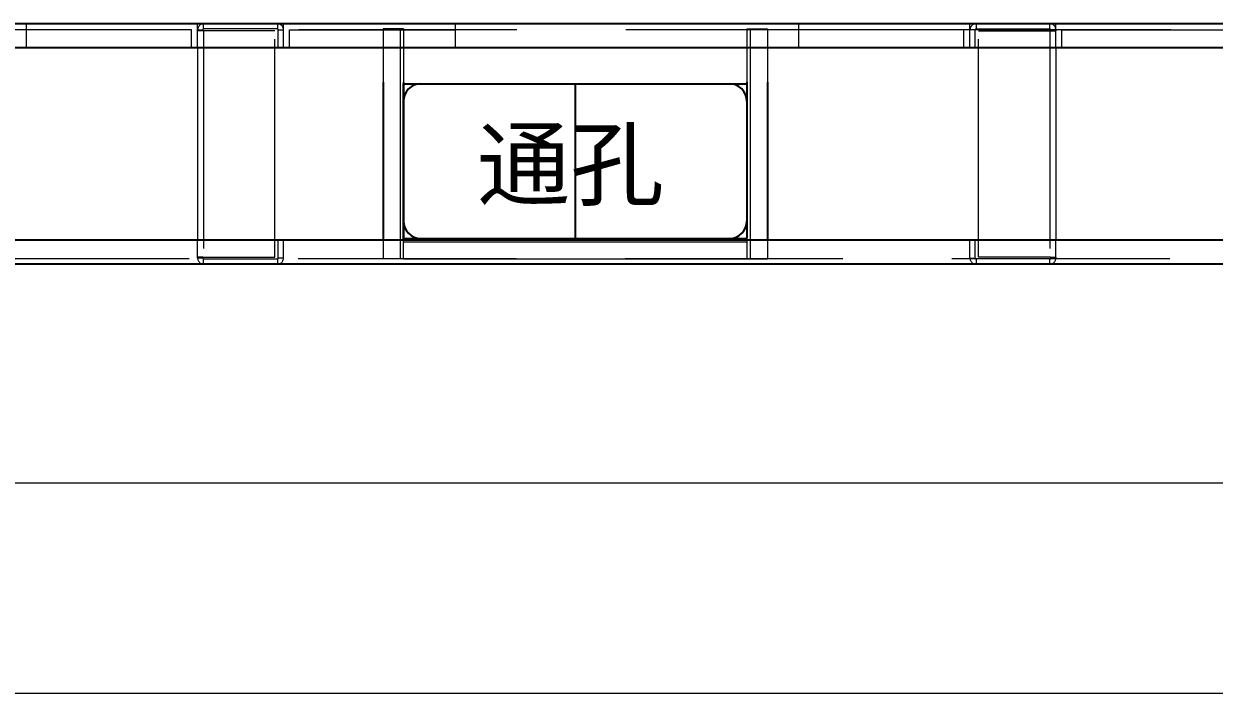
# Model space of a CAD drawing. Header units: millimetres. Extents: x 174875 to 182855, y -330615 to -324972.
# Drawn here: x 179236 to 179929, y -327598 to -327203 of the extents above; entities that cross this region are included whole.
import ezdxf

# ---------------------------------------------------------------- set-up
doc = ezdxf.new("R2010")
doc.units = ezdxf.units.MM
doc.header["$LTSCALE"] = 20
for name, pattern in [('CENTER', [2, 1.25, -0.25, 0.25, -0.25]), ('DASHEDX2', [38.1, 25.4, -12.7]), ('HIDDEN', [9.525, 6.35, -3.175]), ('SLD-实线', [0])]:
    doc.linetypes.add(name, pattern=pattern)
doc.layers.get('0').update_dxf_attribs({"lineweight": 15})
for name, color, linetype, lineweight in [('cool', 2, 'HIDDEN', 9), ('Dim', 4, 'Continuous', 9), ('from', 7, 'Continuous', 15), ('Hidden', 2, 'HIDDEN', 9), ('Text', 3, 'Continuous', 9), ('粗实线', 7, 'SLD-实线', 25), ('虚线', 2, 'DASHEDX2', 9)]:
    doc.layers.add(name, color=color, linetype=linetype, lineweight=lineweight)
doc.styles.add('.标注TY', font='txt.shx', dxfattribs={"width": 0.7, "bigfont": 'gbcbig.shx'})
doc.styles.add('仿宋体', font='')
doc.styles.get('仿宋体').set_extended_font_data('SimSun')
doc.dimstyles.new('.60号字体TY$0', dxfattribs={"dimtxt": 60, "dimasz": 30, "dimexe": 5, "dimexo": 0.5, "dimgap": 5, "dimtad": 1, "dimdsep": 46, "dimtxsty": '.标注TY', "dimblk": 'CLOSEDBLANK', "dimcen": 2.5, "dimclrd": 256, "dimclre": 256, "dimclrt": 256, "dimadec": 0, "dimazin": 0, "dimtfac": 1, "dimtmove": 0, "dimatfit": 3, "dimldrblk": 'CLOSEDBLANK', "dimfxl": 1, "dimlwd": -1, "dimlwe": -1, "dimarcsym": 0})

# ---------------------------------------------------------------- blocks, each defined once
blk = doc.blocks.new('20240116.104457')
at = {"layer": 'cool'}
blk.add_lwpolyline([(3.5, 0), (0, 0), (0, 14), (100, 14), (100, 0), (3.5, 0), (3.5, 10.5), (100, 10.5)], dxfattribs=at)
blk = doc.blocks.new('20240118.174016')
at = {"layer": 'cool'}
for p, q in [((103.5, 137), (103.5, 140)), ((146.5, 140), (103.5, 140)), ((146.5, 140), (146.5, 137)), ((100, 126), (100, 136.5)), ((100, 136.5), (103, 136.5)), ((100, 136.5), (100, 136)), ((103, 136), (100, 136)), ((103, 136.5), (103, 136)), ((103.5, 136), (103, 136)), ((146.5, 137), (103.5, 137)), ((145, 136), (103.5, 136)), ((103.5, 136), (103.5, 4)), ((145, 4), (145, 136)), ((147, 136.5), (150, 136.5)), ((147, 126), (147, 136.5)), ((150, 126), (150, 136.5)), ((100, 126), (100, 14)), ((150, 126), (147, 126)), ((100, 3.5), (100, 14)), ((147, 3.5), (147, 14)), ((147, 14), (150, 14)), ((150, 3.5), (150, 14)), ((103, 4), (100, 4)), ((100, 4), (100, 3.5)), ((103, 3.5), (100, 3.5)), ((103, 4), (103.5, 4)), ((103, 4), (103, 3.5)), ((103.5, 4), (145, 4)), ((103.5, 0), (103.5, 3)), ((103.5, 3), (146.5, 3)), ((103.5, 0), (146.5, 0)), ((146.5, 3), (146.5, 0)), ((150, 3.5), (147, 3.5))]:
    blk.add_line(p, q, dxfattribs=at)
for centre, radius, start, end in [((103.5, 136.5), 3.5, 90, 180), ((146.5, 136.5), 3.5, 0, 90), ((103.5, 136.5), 0.5, 90, 180), ((146.5, 136.5), 0.5, 0, 90), ((103.5, 3.5), 3.5, 180, 270), ((103.5, 3.5), 0.5, 180, 270), ((146.5, 3.5), 3.5, 270, 0), ((146.5, 3.5), 0.5, 270, 0)]:
    blk.add_arc(centre, radius, start, end, dxfattribs=at)
at = {"layer": 'from', "xscale": -1}
blk.add_blockref('20240116.104457', (100, 126), dxfattribs=at)
at = {"layer": 'from'}
blk.add_blockref('20240116.104457', (150, 126), dxfattribs=at)
blk = doc.blocks.new('20240326.094734')
for p, q in [((12, 134), (0, 134)), ((212, 134), (224, 134)), ((12, 0), (0, 0)), ((12, 0), (212, 0)), ((212, 0), (224, 0))]:
    blk.add_line(p, q)
at = {"layer": '粗实线'}
for p, q in [((0, 103), (0, 11)), ((12, 103), (12, 12)), ((212, 103), (212, 12)), ((224, 103), (224, 11)), ((12, 11), (12, 12)), ((12, 12), (212, 12))]:
    blk.add_line(p, q, dxfattribs=at)
at = {"layer": '虚线'}
for p, q in [((0, 134), (0, 103)), ((10, 134), (10, 0)), ((12, 134), (12, 103)), ((212, 134), (212, 103)), ((214, 134), (214, 0)), ((224, 134), (224, 103)), ((0, 11), (0, 0)), ((12, 8.5), (12, 11)), ((12, 10), (212, 10)), ((12, 0), (12, 8.5)), ((212, 11), (212, 8.5)), ((212, 8.5), (212, 0)), ((224, 11), (224, 0))]:
    blk.add_line(p, q, dxfattribs=at)
blk = doc.blocks.new('20240118.174022')
at = {"layer": 'cool'}
for p, q in [((103.5, 140), (103.5, 137)), ((103.5, 140), (146.5, 140)), ((146.5, 137), (146.5, 140)), ((103, 136.5), (100, 136.5)), ((100, 126), (100, 136.5)), ((103, 126), (103, 136.5)), ((103.5, 137), (146.5, 137)), ((105, 4), (105, 136)), ((105, 136), (146.5, 136)), ((146.5, 136), (146.5, 4)), ((146.5, 136), (147, 136)), ((150, 136.5), (147, 136.5)), ((147, 136.5), (147, 136)), ((147, 136), (150, 136)), ((150, 126), (150, 136.5)), ((150, 136.5), (150, 136)), ((100, 126), (103, 126)), ((150, 126), (150, 14)), ((100, 3.5), (100, 14)), ((103, 14), (100, 14)), ((103, 3.5), (103, 14)), ((150, 3.5), (150, 14)), ((100, 3.5), (103, 3.5)), ((103.5, 3), (103.5, 0)), ((146.5, 3), (103.5, 3)), ((146.5, 0), (103.5, 0)), ((146.5, 4), (105, 4)), ((147, 4), (146.5, 4)), ((146.5, 0), (146.5, 3)), ((147, 4), (150, 4)), ((147, 4), (147, 3.5)), ((147, 3.5), (150, 3.5)), ((150, 4), (150, 3.5))]:
    blk.add_line(p, q, dxfattribs=at)
for centre, radius, start, end in [((103.5, 136.5), 3.5, 90, 180), ((146.5, 136.5), 3.5, 0, 90), ((103.5, 136.5), 0.5, 90, 180), ((146.5, 136.5), 0.5, 0, 90), ((103.5, 3.5), 3.5, 180, 270), ((103.5, 3.5), 0.5, 180, 270), ((146.5, 3.5), 3.5, 270, 0), ((146.5, 3.5), 0.5, 270, 0)]:
    blk.add_arc(centre, radius, start, end, dxfattribs=at)
at = {"layer": 'from', "xscale": -1}
blk.add_blockref('20240116.104457', (100, 126), dxfattribs=at)
at = {"layer": 'from'}
blk.add_blockref('20240116.104457', (150, 126), dxfattribs=at)
blk = doc.blocks.new('20250611.133646')
at = {"layer": 'Hidden'}
for p, q in [((2350.5, 136.5), (47.5, 136.5)), ((2350, 3), (47, 3))]:
    blk.add_line(p, q, dxfattribs=at)
at = {"layer": '粗实线'}
for p, q in [((2400, 140), (0, 140)), ((2350, 126), (50, 126)), ((570, 15), (570, 105)), ((570, 105), (770, 105)), ((770, 105), (770, 15)), ((2350, 14), (50, 14)), ((570, 15), (770, 15)), ((2400, 0), (0, 0))]:
    blk.add_line(p, q, dxfattribs=at)
at = {"layer": '粗实线', "color": 1, "linetype": 'CENTER', "ltscale": 4.572}
blk.add_line((670, 105), (670, 15), dxfattribs=at)
at = {"layer": '粗实线'}
for centre, start, end in [((580, 95), 90, 180), ((760, 95), 0, 90), ((580, 25), 180, 270), ((760, 25), 270, 0)]:
    blk.add_arc(centre, 10, start, end, dxfattribs=at)
at = {"layer": 'Dim'}
for name, p in [('20240118.174016', (350, 0)), ('20240118.174022', (800, 0)), ('20240326.094734', (558, 3))]:
    blk.add_blockref(name, p, dxfattribs=at)
at = {"layer": 'Text', "style": '仿宋体'}
blk.add_text('通孔', height=40, dxfattribs=at).set_placement((612.59, 38.21))
blk = doc.blocks.new('_ClosedBlank')
at = {"color": 0, "linetype": 'ByBlock', "lineweight": -2}
for p, q in [((-1, 0.167), (0, 0)), ((-1, 0.167), (-1, -0.167)), ((0, 0), (-1, -0.167))]:
    blk.add_line(p, q, dxfattribs=at)
blk = doc.blocks.new('*D71')
at = {"layer": 'Defpoints', "color": 0, "transparency": 16777216}
for p in [(178886.84, -326931.4), (181286.84, -327035.76), (178886.84, -327470.58)]:
    blk.add_point(p, dxfattribs=at)
at = {"layer": 'Dim', "transparency": 16777216}
for p, q in [((178886.84, -326931.9), (178886.84, -327475.58)), ((181286.84, -327036.26), (181286.84, -327475.58)), ((181256.84, -327470.58), (178916.84, -327470.58))]:
    blk.add_line(p, q, dxfattribs=at)
at = {"layer": 'Dim', "transparency": 16777216, "xscale": 30, "yscale": 30, "zscale": 30, "rotation": 180}
blk.add_blockref('_ClosedBlank', (178886.84, -327470.58), dxfattribs=at)
at = {"layer": 'Dim', "transparency": 16777216, "xscale": 30, "yscale": 30, "zscale": 30}
blk.add_blockref('_ClosedBlank', (181286.84, -327470.58), dxfattribs=at)
at = {"layer": 'Dim', "transparency": 16777216, "insert": (180086.84, -327435.58), "char_height": 60, "attachment_point": 5, "style": '.标注TY'}
blk.add_mtext('2400', dxfattribs=at)
blk = doc.blocks.new('*D82')
at = {"layer": 'Defpoints', "color": 0, "transparency": 16777216}
for p in [(176481.84, -326760.39), (181346.84, -326760.39), (176481.84, -327593.25)]:
    blk.add_point(p, dxfattribs=at)
at = {"layer": 'Dim', "transparency": 16777216}
for p, q in [((176481.84, -326760.89), (176481.84, -327598.25)), ((181346.84, -326760.89), (181346.84, -327598.25)), ((181316.84, -327593.25), (176511.84, -327593.25))]:
    blk.add_line(p, q, dxfattribs=at)
at = {"layer": 'Dim', "transparency": 16777216, "xscale": 30, "yscale": 30, "zscale": 30, "rotation": 180}
blk.add_blockref('_ClosedBlank', (176481.84, -327593.25), dxfattribs=at)
at = {"layer": 'Dim', "transparency": 16777216, "xscale": 30, "yscale": 30, "zscale": 30}
blk.add_blockref('_ClosedBlank', (181346.84, -327593.25), dxfattribs=at)
at = {"layer": 'Dim', "transparency": 16777216, "insert": (178914.34, -327558.25), "char_height": 60, "attachment_point": 5, "style": '.标注TY'}
blk.add_mtext('4865', dxfattribs=at)

msp = doc.modelspace()

# ---------------------------------------------------------------- linework, layer by layer
at = {"layer": 'from'}
msp.add_lwpolyline([(181286.842, -327203.005), (178886.842, -327203.005), (178886.842, -326453.005), (181286.842, -326453.005)], close=True, dxfattribs=at)

# ---------------------------------------------------------------- block references
at = {"layer": 'Dim'}
msp.add_blockref('20250611.133646', (178886.842, -327343.005), dxfattribs=at)

# ---------------------------------------------------------------- dimensions: what is measured, and where the dimension line sits
for base, p1, p2, picture, middle in [((176481.842, -327593.247), (181346.842, -326760.394), (176481.842, -326760.394), '*D82', (178914.342, -327558.247)), ((178886.842, -327470.581), (181286.842, -327035.762), (178886.842, -326931.398), '*D71', (180086.842, -327435.581))]:
    dim = msp.add_linear_dim(base=base, p1=p1, p2=p2, dimstyle='.60号字体TY$0', override={"dimarcsym": 1}, dxfattribs=at)
    dim.commit()
    dim.dimension.update_dxf_attribs({"geometry": picture, "text_midpoint": middle})

doc.saveas('drawing.dxf')
